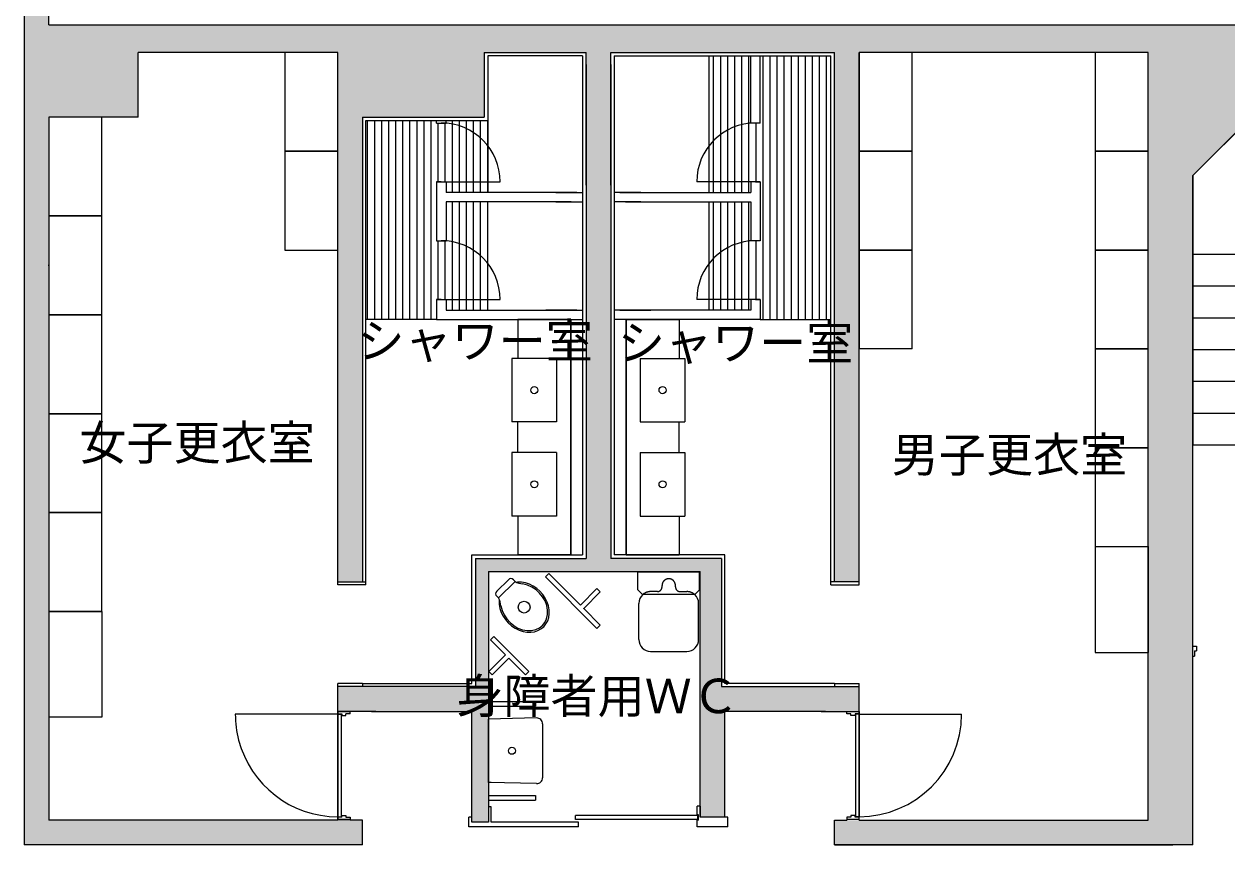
# Model space of a CAD drawing. Units: millimetres, scale not verified. Extents: x -61855 to 52913, y -114842 to -21833.
# Drawn here: x 36403 to 46623, y -85620 to -78644 of the extents above; entities that cross this region are included whole.
import ezdxf
from ezdxf.enums import TextEntityAlignment as Align

# ---------------------------------------------------------------- set-up
doc = ezdxf.new("R2010")
doc.units = ezdxf.units.MM
doc.header["$LTSCALE"] = 200
doc.linetypes.add('DASHED2', pattern=[3, 2, -1])
for name, color, linetype, lineweight in [('0-1_躯体', 7, 'Continuous', 9), ('0-2_建具', 7, 'Continuous', 9), ('0-3_仕上', 4, 'Continuous', 5), ('0-5_設備機器', 7, 'Continuous', 9)]:
    doc.layers.add(name, color=color, linetype=linetype, lineweight=lineweight)
doc.layers.add('0-4_室名', color=7, linetype='Continuous')
doc.styles.add('・', font='')
doc.styles.get('・').set_extended_font_data('・')

msp = doc.modelspace()

# ---------------------------------------------------------------- linework, layer by layer
at = {"layer": '0-1_躯体'}
for p, q in [((36613.2, -78651.5), (36613.2, -69725)), ((36613.2, -78651.5), (52233.2, -78651.5)), ((37373.2, -79435), (37373.2, -78885)), ((39068.2, -78885), (37373.2, -78885)), ((39068.2, -83410), (39068.2, -78885)), ((40313.2, -78885), (40313.2, -79435)), ((40313.2, -78885), (41178.2, -78885)), ((41178.2, -80014.5), (41178.2, -78885)), ((41388.2, -80014.5), (41388.2, -78885)), ((41388.2, -78885), (43288.2, -78885)), ((43288.2, -83385), (43288.2, -78885)), ((43498.2, -83410), (43498.2, -78885)), ((45953.2, -78885), (43498.2, -78885)), ((45953.2, -85410), (45953.2, -78885)), ((41148.2, -78915), (41148.2, -83155)), ((41178.2, -78988.3), (41178.2, -83185)), ((41388.2, -78988.3), (41388.2, -83185)), ((41418.2, -78915), (41418.2, -83155)), ((41418.2, -78915), (43258.2, -78915)), ((42578.2, -79485), (42578.2, -78915)), ((42658.2, -79485), (42658.2, -78915)), ((43258.2, -83410), (43258.2, -78915)), ((47145.4, -79120), (46333.2, -79932.2)), ((39278.2, -79435), (40313.2, -79435)), ((39278.2, -79435), (39278.2, -83385)), ((39308.2, -79465), (40343.2, -79465)), ((39308.2, -83410), (39308.2, -79465)), ((39908.2, -79485), (39908.2, -79465.5)), ((39908.2, -79485), (39988.2, -79485)), ((39988.2, -79485), (39988.2, -79464.9)), ((42658.2, -79485), (42578.2, -79485)), ((39908.2, -79985), (39908.2, -80485)), ((39908.2, -79985), (39988.2, -79985)), ((39908.2, -79985), (39988.2, -79985)), ((39988.2, -79985), (39988.2, -80075)), ((42658.2, -79985), (42578.2, -79985)), ((42578.2, -79985), (42578.2, -80075)), ((42658.2, -79985), (42578.2, -79985)), ((42658.2, -79985), (42658.2, -80485)), ((46333.2, -85620), (46333.2, -79932.2)), ((41052.2, -80075), (39988.2, -80075)), ((41099.9, -80075), (40837.3, -80075)), ((40890.3, -80075), (40853.2, -80075)), ((40922.2, -80075), (41148.2, -80075)), ((41644.2, -80075), (41418.2, -80075)), ((41466.4, -80075), (41729.1, -80075)), ((41514.2, -80075), (42578.2, -80075)), ((41676, -80075), (41713.1, -80075)), ((39988.2, -80155), (39988.2, -80485)), ((41052.2, -80155), (39988.2, -80155)), ((40890.3, -80155), (40853.2, -80155)), ((40922.2, -80155), (41148.2, -80155)), ((41644.2, -80155), (41418.2, -80155)), ((41514.2, -80155), (42578.2, -80155)), ((41676, -80155), (41713.1, -80155)), ((42578.2, -80155), (42578.2, -80485)), ((39908.2, -80485), (39988.2, -80485)), ((42658.2, -80485), (42578.2, -80485)), ((39908.2, -80985), (39908.2, -81155)), ((42658.2, -80985), (42658.2, -81155)), ((39988.2, -81075), (41148.2, -81075)), ((41099.9, -81075), (40837.3, -81075)), ((42578.2, -81075), (41418.2, -81075)), ((41466.4, -81075), (41729.1, -81075)), ((39908.2, -81155), (39308.2, -81155)), ((39908.2, -81155), (41148.2, -81155)), ((41048.2, -83155), (41048.2, -81155)), ((42658.2, -81155), (41418.2, -81155)), ((41518.2, -83155), (41518.2, -81155)), ((42658.2, -81155), (43258.2, -81155)), ((40208.2, -84247.5), (40208.2, -83155)), ((40208.2, -83155), (41148.2, -83155)), ((40238.2, -83185), (41178.2, -83185)), ((40238.2, -83185), (40238.2, -84272.5)), ((42328.2, -83185), (41388.2, -83185)), ((42358.2, -83155), (41418.2, -83155)), ((42328.2, -83185), (42328.2, -84272.5)), ((42358.2, -84247.5), (42358.2, -83155)), ((39068.2, -83385), (39308.2, -83385)), ((40348.2, -83295), (42148.2, -83295)), ((43498.2, -83385), (43258.2, -83385)), ((39308.2, -83410), (39068.2, -83410)), ((43258.2, -83410), (43498.2, -83410)), ((39278.2, -84247.5), (39068.2, -84247.5)), ((39068.2, -85386.3), (39068.2, -84247.5)), ((40238.2, -84272.5), (39068.2, -84272.5)), ((39278.2, -84247.5), (40208.2, -84247.5)), ((39278.2, -84247.5), (39278.2, -84272.5)), ((42328.2, -84272.5), (43498.2, -84272.5)), ((43288.2, -84247.5), (42358.2, -84247.5)), ((43288.2, -84247.5), (43498.2, -84247.5)), ((43288.2, -84247.5), (43288.2, -84272.5)), ((43498.2, -85386.3), (43498.2, -84247.5)), ((39392, -84485), (39068.2, -84485)), ((39353.9, -84485), (40208.2, -84485)), ((43212.4, -84485), (42358.2, -84485)), ((42358.2, -85385), (42358.2, -84485)), ((43174.4, -84485), (43498.2, -84485)), ((39068.2, -85410), (36613.2, -85410)), ((39068.2, -85410), (39061.9, -85410)), ((39068.2, -85410), (39068.2, -85350)), ((39173.2, -85405), (39068.2, -85405)), ((39173.2, -85405), (39173.2, -85410)), ((39278.2, -85410), (39173.2, -85410)), ((39278.2, -85620), (39278.2, -85410)), ((43288.2, -85620), (43288.2, -85410)), ((43288.2, -85410), (43393.2, -85410)), ((43498.2, -85405), (43393.2, -85405)), ((43393.2, -85405), (43393.2, -85410)), ((43498.2, -85410), (43498.2, -85350)), ((43498.2, -85410), (43504.4, -85410)), ((43498.2, -85410), (45953.2, -85410)), ((39278.2, -85620), (36403.2, -85620)), ((43288.2, -85620), (46163.2, -85620)), ((46333.2, -85620), (43288.2, -85620))]:
    msp.add_line(p, q, dxfattribs=at)
for points in [[(36613.2, -68825), (36403.2, -68825), (36403.2, -85620)], [(41148.2, -78915), (40343.2, -78915), (40343.2, -79465)], [(37373.2, -79435), (36613.2, -79435), (36613.2, -85410)], [(39908.2, -80985), (39988.2, -80985), (39988.2, -81075)], [(42658.2, -80985), (42578.2, -80985), (42578.2, -81075)], [(40348.2, -83295), (40348.2, -85425), (40208.2, -85425), (40208.2, -84485)], [(42358.2, -85385), (42148.2, -85385), (42148.2, -83295)]]:
    msp.add_lwpolyline(points, dxfattribs=at)
at = {"layer": '0-1_躯体', "color": 9}
for points in [[(36613.2, -68825), (36403.2, -68825), (36613.2, -85620), (36403.2, -85620)], [(37373.2, -79435), (37373.2, -78651.5), (36613.2, -79435), (36613.2, -78651.5)], [(45953.2, -78885), (45953.2, -78651.5), (36613.2, -78885), (36613.2, -78651.5)], [(52233.2, -78651.5), (45953.2, -78651.5), (52233.2, -78885), (45953.2, -78885)], [(46010.8, -79141.9), (46360.7, -79491.8), (46394, -78758.7), (46743.9, -79108.6)], [(52233.2, -79085), (52233.2, -78777.8), (46192.1, -79085), (46192.1, -78777.8)], [(39278.2, -83385), (39278.2, -78885), (39068.2, -83385), (39068.2, -78885)], [(40313.2, -79435), (40313.2, -78885), (39278.2, -79435), (39278.2, -78885)], [(41388.2, -78885), (41178.2, -78885), (41388.2, -83185), (41178.2, -83185)], [(43498.2, -83385), (43498.2, -78885), (43288.2, -83385), (43288.2, -78885)], [(46333.2, -85620), (46333.2, -78885), (45953.2, -85620), (45953.2, -78885)], [(47145.4, -79120), (46850.1, -78824.7), (46277.7, -79987.7), (45982.4, -79692.4)], [(42148.2, -83295), (42148.2, -83185), (40238.2, -83295), (40238.2, -83185)], [(42148.2, -85385), (42328.2, -85385), (42148.2, -83185), (42328.2, -83185)], [(40348.2, -83295), (40238.2, -83295), (40348.2, -84272.5), (40238.2, -84272.5)], [(39068.2, -84272.5), (39068.2, -84485), (40208.2, -84272.5), (40208.2, -84485)], [(40208.2, -84272.5), (40208.2, -85425), (40348.2, -84272.5), (40348.2, -85425)], [(42358.2, -85385), (42358.2, -84272.5), (42328.2, -85385), (42328.2, -84272.5)], [(43498.2, -84272.5), (42358.2, -84272.5), (43498.2, -84485), (42358.2, -84485)], [(39278.2, -85410), (36403.2, -85410), (39278.2, -85620), (36403.2, -85620)], [(43288.2, -85620), (45953.2, -85620), (43288.2, -85410), (45953.2, -85410)]]:
    msp.add_solid(points, dxfattribs=at)
at = {"layer": '0-2_建具'}
for p, q in [((39908.2, -79485), (39948.2, -79485)), ((42658.2, -79485), (42618.2, -79485)), ((39948.2, -79985), (39908.2, -79985)), ((42618.2, -79985), (42658.2, -79985)), ((39908.2, -80485), (39948.2, -80485)), ((42658.2, -80485), (42618.2, -80485)), ((46333.2, -80600), (47533.2, -80600)), ((46333.2, -80600), (46333.2, -82220)), ((46333.2, -80870), (47533.2, -80870)), ((39948.2, -80985), (39908.2, -80985)), ((42618.2, -80985), (42658.2, -80985)), ((46333.2, -81140), (47533.2, -81140)), ((46333.2, -81410), (47533.2, -81410)), ((46333.2, -81680), (47533.2, -81680)), ((46333.2, -81950), (47533.2, -81950)), ((46333.2, -82220), (47533.2, -82220)), ((46333.2, -83930), (46363.2, -83930)), ((46333.2, -84015), (46333.2, -83930)), ((46348.2, -83970), (46363.2, -83970)), ((46348.2, -83970), (46348.2, -84015)), ((46363.2, -83930), (46363.2, -83970)), ((46333.2, -84015), (46348.2, -84015)), ((39068.2, -84485), (39173.2, -84485)), ((39068.2, -84510), (39068.2, -85380)), ((39068.2, -84510), (39098.2, -84510)), ((39098.2, -84510), (39098.2, -85380)), ((39173.2, -84505), (39138.2, -84505)), ((39138.2, -84520), (39138.2, -84505)), ((39173.2, -84505), (39173.2, -84485)), ((43393.2, -84485), (43498.2, -84485)), ((43393.2, -84505), (43393.2, -84485)), ((43428.2, -84505), (43393.2, -84505)), ((43428.2, -84520), (43428.2, -84505)), ((43463.2, -84505), (43463.2, -84520)), ((43498.2, -84505), (43463.2, -84505)), ((43468.2, -84510), (43468.2, -85380)), ((43498.2, -84510), (43468.2, -84510)), ((43498.2, -84485), (43498.2, -84505)), ((43498.2, -84510), (43498.2, -85380)), ((43463.2, -84520), (43428.2, -84520)), ((40373.2, -85425), (40373.2, -85295)), ((42123.2, -85365), (42123.2, -85290)), ((42148.2, -85290), (42123.2, -85290)), ((42148.2, -85290), (42148.2, -85385)), ((39068.2, -85380), (39098.2, -85380)), ((39068.2, -85405), (39068.2, -85385)), ((39103.2, -85385), (39068.2, -85385)), ((39068.2, -85386.3), (39068.2, -85405)), ((39068.2, -85405), (39173.2, -85405)), ((40208.2, -85385), (40183.2, -85385)), ((40208.2, -85425), (40208.2, -85385)), ((40348.2, -85425), (40208.2, -85425)), ((41113.2, -85425), (40373.2, -85425)), ((42128.2, -85370), (41088.2, -85370)), ((41088.2, -85405), (41088.2, -85370)), ((42128.2, -85405), (41088.2, -85405)), ((41113.2, -85465), (41113.2, -85425)), ((42133.2, -85365), (42123.2, -85365)), ((42133.2, -85410), (42123.2, -85410)), ((42123.2, -85465), (42123.2, -85410)), ((42128.2, -85405), (42128.2, -85370)), ((42133.2, -85410), (42133.2, -85365)), ((42383.2, -85385), (42148.2, -85385)), ((42383.2, -85465), (42383.2, -85385)), ((43498.2, -85405), (43393.2, -85405)), ((43498.2, -85380), (43468.2, -85380)), ((42383.2, -85465), (42123.2, -85465))]:
    msp.add_line(p, q, dxfattribs=at)
at = {"layer": '0-2_建具', "color": 4, "lineweight": 5}
for p, q in [((39948.2, -79985), (40448.2, -79985)), ((42618.2, -79985), (42118.2, -79985)), ((39948.2, -80985), (40448.2, -80985)), ((42618.2, -80985), (42118.2, -80985)), ((39068.2, -84510), (38198.2, -84510)), ((43498.2, -84510), (44368.2, -84510))]:
    msp.add_line(p, q, dxfattribs=at)
at = {"layer": '0-2_建具'}
for points in [[(47145.4, -79120), (46333.2, -79932.2), (46333.2, -80600)], [(39068.2, -84485), (39068.2, -84505), (39103.2, -84505), (39103.2, -84520), (39138.2, -84520)], [(40373.2, -85295), (40348.2, -85295), (40348.2, -85425)], [(39103.2, -85385), (39103.2, -85370), (39138.2, -85370)], [(39138.2, -85370), (39138.2, -85385), (39173.2, -85385), (39173.2, -85405)], [(41113.2, -85465), (40183.2, -85465), (40183.2, -85385)], [(43428.2, -85370), (43428.2, -85385), (43393.2, -85385), (43393.2, -85405)], [(43463.2, -85385), (43463.2, -85370), (43428.2, -85370)], [(43498.2, -85405), (43498.2, -85386.6), (43498.2, -85385), (43463.2, -85385)]]:
    msp.add_lwpolyline(points, dxfattribs=at)
at = {"layer": '0-2_建具', "color": 4, "lineweight": 5}
for centre, radius, start, end in [((39948.2, -79985), 500, 0, 90), ((42618.2, -79985), 500, 90, 180), ((39948.2, -80985), 500, 0, 90), ((42618.2, -80985), 500, 90, 180), ((39068.2, -84510), 870, 180, 194.56972), ((43498.2, -84510), 870, 270, 0), ((39068.2, -84510), 870, 194.56972, 270)]:
    msp.add_arc(centre, radius, start, end, dxfattribs=at)
at = {"layer": '0-3_仕上'}
for p, q in [((42223.2, -80075), (42223.2, -78915)), ((42259.4, -78915), (42259.4, -80075)), ((42319.4, -78915), (42319.4, -80075)), ((42379.4, -78915), (42379.4, -80075)), ((42439.4, -78915), (42439.4, -80075)), ((42499.4, -78915), (42499.4, -80075)), ((42559.4, -78915), (42559.4, -80075)), ((42679.4, -78915), (42679.4, -81155)), ((42739.4, -78915), (42739.4, -81155)), ((42799.4, -78915), (42799.4, -81155)), ((42859.4, -78915), (42859.4, -81155)), ((42919.4, -78915), (42919.4, -81155)), ((42979.4, -78915), (42979.4, -81155)), ((43039.4, -78915), (43039.4, -81155)), ((43099.4, -78915), (43099.4, -81155)), ((43159.4, -78915), (43159.4, -81155)), ((43219.4, -78915), (43219.4, -81155)), ((39319.4, -79465), (39319.4, -81155)), ((39379.4, -79465), (39379.4, -81155)), ((39439.4, -79465), (39439.4, -81155)), ((39499.4, -79465), (39499.4, -81155)), ((39559.4, -79465), (39559.4, -81155)), ((39619.4, -79465), (39619.4, -81155)), ((39679.4, -79465), (39679.4, -81155)), ((39739.4, -79465), (39739.4, -81155)), ((39799.4, -79465), (39799.4, -81155)), ((39859.4, -79465), (39859.4, -81155)), ((39919.4, -79485), (39919.4, -79985)), ((39979.4, -79485), (39979.4, -79985)), ((40039.4, -79465), (40039.4, -80075)), ((40099.4, -79465), (40099.4, -80075)), ((40159.4, -79465), (40159.4, -80075)), ((40219.4, -79465), (40219.4, -80075)), ((40279.4, -79465), (40279.4, -80075)), ((40339.4, -79465), (40339.4, -80075)), ((40343.2, -79465), (40343.2, -80075)), ((42619.4, -79485), (42619.4, -79985)), ((40039.4, -80155), (40039.4, -81075)), ((40099.4, -80155), (40099.4, -81075)), ((40159.4, -80155), (40159.4, -81075)), ((40219.4, -80155), (40219.4, -81075)), ((40279.4, -80155), (40279.4, -81075)), ((40339.4, -80155), (40339.4, -81075)), ((40343.2, -81075), (40343.2, -80155)), ((42223.2, -81070.2), (42223.2, -80155)), ((42259.4, -80155), (42259.4, -81075)), ((42319.4, -80155), (42319.4, -81075)), ((42379.4, -80155), (42379.4, -81075)), ((42439.4, -80155), (42439.4, -81075)), ((42499.4, -80155), (42499.4, -81075)), ((42559.4, -80155), (42559.4, -81075)), ((39919.4, -80485), (39919.4, -80985)), ((39979.4, -80485), (39979.4, -80985)), ((42619.4, -80485), (42619.4, -80985)), ((39988.2, -81075), (40343.2, -81075))]:
    msp.add_line(p, q, dxfattribs=at)
at = {"layer": '0-5_設備機器', "color": 2, "lineweight": 5}
for p, q in [((39068.2, -80565), (39068.2, -79725)), ((43948.2, -79725), (43498.2, -79725)), ((43498.2, -79725), (43498.2, -80565)), ((43498.2, -80149.4), (43498.2, -80139.8)), ((37063.2, -80275), (36613.2, -80275)), ((36613.2, -80275), (36613.2, -81115)), ((38618.2, -80565), (39068.2, -80565)), ((43948.2, -80565), (43498.2, -80565)), ((36613.2, -80699.4), (36613.2, -80689.8)), ((37063.2, -81115), (36613.2, -81115)), ((43948.2, -81405), (43498.2, -81405)), ((45503.2, -83085), (45503.2, -83985)), ((45953.2, -83085), (45953.2, -83985)), ((37063.2, -83635), (36613.2, -83635)), ((36613.2, -83635), (36613.2, -84535)), ((37063.2, -83635), (37063.2, -84535)), ((45503.2, -83985), (45953.2, -83985)), ((37063.2, -84535), (36613.2, -84535))]:
    msp.add_line(p, q, dxfattribs=at)
at = {"layer": '0-5_設備機器'}
for p, q in [((41048.2, -81155), (40598.2, -81155)), ((40598.2, -81155), (40598.2, -81485)), ((41048.2, -81155), (41048.2, -83155)), ((41518.2, -81155), (41518.2, -83155)), ((41518.2, -81155), (41968.2, -81155)), ((41968.2, -81155), (41968.2, -81485)), ((40548.2, -81485), (40548.2, -82025)), ((40928.2, -81485), (40548.2, -81485)), ((40928.2, -81485), (40928.2, -82025)), ((41638.2, -81485), (41638.2, -82025)), ((41638.2, -81485), (42018.2, -81485)), ((42018.2, -81485), (42018.2, -82025)), ((40928.2, -82025), (40548.2, -82025)), ((40598.2, -82285), (40598.2, -82025)), ((41638.2, -82025), (42018.2, -82025)), ((41968.2, -82285), (41968.2, -82025)), ((40548.2, -82285), (40548.2, -82825)), ((40928.2, -82285), (40548.2, -82285)), ((40928.2, -82285), (40928.2, -82825)), ((41638.2, -82285), (41638.2, -82825)), ((41638.2, -82285), (42018.2, -82285)), ((42018.2, -82285), (42018.2, -82825)), ((40928.2, -82825), (40548.2, -82825)), ((40598.2, -82825), (40598.2, -83155)), ((41638.2, -82825), (42018.2, -82825)), ((41968.2, -82825), (41968.2, -83155)), ((41048.2, -83155), (40598.2, -83155)), ((41518.2, -83155), (41968.2, -83155)), ((40517.9, -83365.7), (40418.9, -83464.7)), ((40433, -83521.2), (40574.4, -83379.8)), ((40560.3, -83365.7), (40574.4, -83379.8)), ((40593.1, -83389.6), (40597, -83385.8)), ((40860.8, -83312.6), (40832.5, -83340.9)), ((40832.5, -83340.9), (41270.9, -83779.3)), ((40860.8, -83312.6), (41129.5, -83581.3)), ((41618.2, -83300), (42143.2, -83300)), ((41618.2, -83453), (41618.2, -83300)), ((42143.2, -83453), (42143.2, -83300)), ((41270.9, -83439.9), (41129.5, -83581.3)), ((41157.8, -83609.6), (41299.2, -83468.2)), ((41270.9, -83439.9), (41299.2, -83468.2)), ((41618.2, -83453), (41658.2, -83493)), ((42103.2, -83493), (41658.2, -83493)), ((42103.2, -83493), (42143.2, -83453)), ((40418.9, -83507.1), (40433, -83521.2)), ((40439, -83543.8), (40442.8, -83539.9)), ((41626.7, -83875), (41626.7, -83567)), ((42134.7, -83875), (42134.7, -83567)), ((41157.8, -83609.6), (41158.3, -83609.1)), ((41157.8, -83609.6), (41299.2, -83751.1)), ((41299.2, -83751.1), (41270.9, -83779.3)), ((40365.9, -83878.3), (40394.1, -83850)), ((40394.1, -83850), (40691.1, -84147)), ((41726.7, -83975), (42034.7, -83975)), ((40521.4, -84033.9), (40380, -84175.3)), ((40521.4, -84033.9), (40662.8, -84175.3)), ((40351.7, -84147), (40380, -84175.3)), ((40662.8, -84175.3), (40691.1, -84147)), ((40348.2, -84399.9), (40348.2, -84439.9)), ((40348.2, -84439.9), (40748.2, -84439.9)), ((40757.1, -84541), (40348.2, -84549.9)), ((40348.2, -85089.9), (40348.2, -84549.9)), ((40808.2, -84591), (40808.2, -85048.8)), ((40373.2, -85089.9), (40348.2, -85089.9)), ((40757.1, -85098.8), (40348.2, -85089.9)), ((40348.2, -85200), (40348.2, -85240)), ((40348.2, -85240), (40748.2, -85240))]:
    msp.add_line(p, q, dxfattribs=at)
at = {"layer": '0-5_設備機器', "linetype": 'DASHED2'}
for p, q in [((41783.7, -83467), (41726.7, -83467)), ((41823.7, -83427), (41823.7, -83415)), ((41937.7, -83427), (41937.7, -83415)), ((41977.7, -83467), (42034.7, -83467))]:
    msp.add_line(p, q, dxfattribs=at)
at = {"layer": '0-5_設備機器', "color": 2, "lineweight": 5}
for points in [[(38618.2, -79725), (39068.2, -79725), (39068.2, -78885), (38618.2, -78885)], [(43498.2, -79725), (43948.2, -79725), (43948.2, -78885), (43498.2, -78885)], [(45503.2, -79725), (45953.2, -79725), (45953.2, -78885), (45503.2, -78885)], [(36613.2, -80275), (37063.2, -80275), (37063.2, -79435), (36613.2, -79435)], [(45503.2, -80565), (45953.2, -80565), (45953.2, -79725), (45503.2, -79725)], [(45503.2, -81405), (45953.2, -81405), (45953.2, -80565), (45503.2, -80565)], [(45503.2, -82245), (45953.2, -82245), (45953.2, -81405), (45503.2, -81405)], [(36613.2, -82795), (37063.2, -82795), (37063.2, -81955), (36613.2, -81955)], [(45503.2, -83085), (45953.2, -83085), (45953.2, -82245), (45503.2, -82245)], [(36613.2, -83635), (37063.2, -83635), (37063.2, -82795), (36613.2, -82795)]]:
    msp.add_lwpolyline(points, close=True, dxfattribs=at)
for points in [[(39068.2, -79725), (38618.2, -79725), (38618.2, -80565)], [(43498.2, -80565), (43948.2, -80565), (43948.2, -79725)], [(36613.2, -81115), (37063.2, -81115), (37063.2, -80275)], [(43948.2, -81405), (43948.2, -80565), (43498.2, -80565), (43498.2, -81405)], [(37063.2, -81955), (37063.2, -81115), (36613.2, -81115), (36613.2, -81955)], [(37063.2, -81955), (36613.2, -81955), (37063.2, -81955)]]:
    msp.add_lwpolyline(points, dxfattribs=at)
at = {"layer": '0-5_設備機器'}
for points in [[(40365.9, -83878.3), (40493.1, -84005.6), (40351.7, -84147)], [(40348.2, -84399.9), (40748.2, -84399.9), (40748.2, -84439.9)], [(40348.2, -85200), (40748.2, -85200), (40748.2, -85240)]]:
    msp.add_lwpolyline(points, dxfattribs=at)
for centre, radius in [((40738.2, -81755), 30), ((41828.2, -81755), 30), ((40738.2, -82555), 30), ((41828.2, -82555), 30), ((40652.2, -83599), 50), ((40548.2, -84819.9), 30)]:
    msp.add_circle(centre, radius, dxfattribs=at)
for centre, radius, start, end in [((40539.1, -83386.9), 30, 45, 135.0002), ((40653.1, -83252.5), 149.7, 238.28787, 265.73772), ((40440.1, -83485.9), 30, 135.0002, 224.99985), ((41726.7, -83567), 100, 132.26845, 179.99985), ((42034.7, -83567), 100, 0, 47.73134), ((40305.7, -83599.9), 149.7, 4.26181, 31.71165), ((41726.7, -83875), 100, 179.99985, 270.00005), ((42034.7, -83875), 100, 270.00005, 0), ((40758.2, -84591), 50, 0.00005, 91.24535), ((40758.2, -85048.8), 50, 268.75481, 0.00005)]:
    msp.add_arc(centre, radius, start, end, dxfattribs=at)
at = {"layer": '0-5_設備機器', "linetype": 'DASHED2'}
for centre, radius, start, end in [((41880.7, -83415), 57, 0, 179.99985), ((41726.7, -83567), 100, 90.0002, 132.26845), ((41783.7, -83427), 40, 270.00005, 0), ((41977.7, -83427), 40, 179.99985, 270.00005), ((42034.7, -83567), 100, 47.73134, 90.0002)]:
    msp.add_arc(centre, radius, start, end, dxfattribs=at)
at = {"layer": '0-5_設備機器'}
for major_axis, start_param, end_param in [((-166.2, 166.2), 0.6301218, 5.6530598), ((-155.6, 155.6), 0.8406998, 5.4424799)]:
    msp.add_ellipse((40652.2, -83599), major_axis=major_axis, ratio=0.8068, start_param=start_param, end_param=end_param, dxfattribs=at)

# ---------------------------------------------------------------- texts
at = {"layer": '0-4_室名', "style": '・'}
for s, p in [('シャワー室', (39235.6, -81569.9)), ('シャワー室', (41448.3, -81585.9)), ('女子更衣室', (36872.5, -82435.7)), ('男子更衣室', (43775.3, -82538)), ('身障者用ＷＣ', (40075.8, -84588.4))]:
    msp.add_text(s, height=293.3, dxfattribs=at).set_placement(p, align=Align.BOTTOM_LEFT)

doc.saveas('drawing.dxf')
